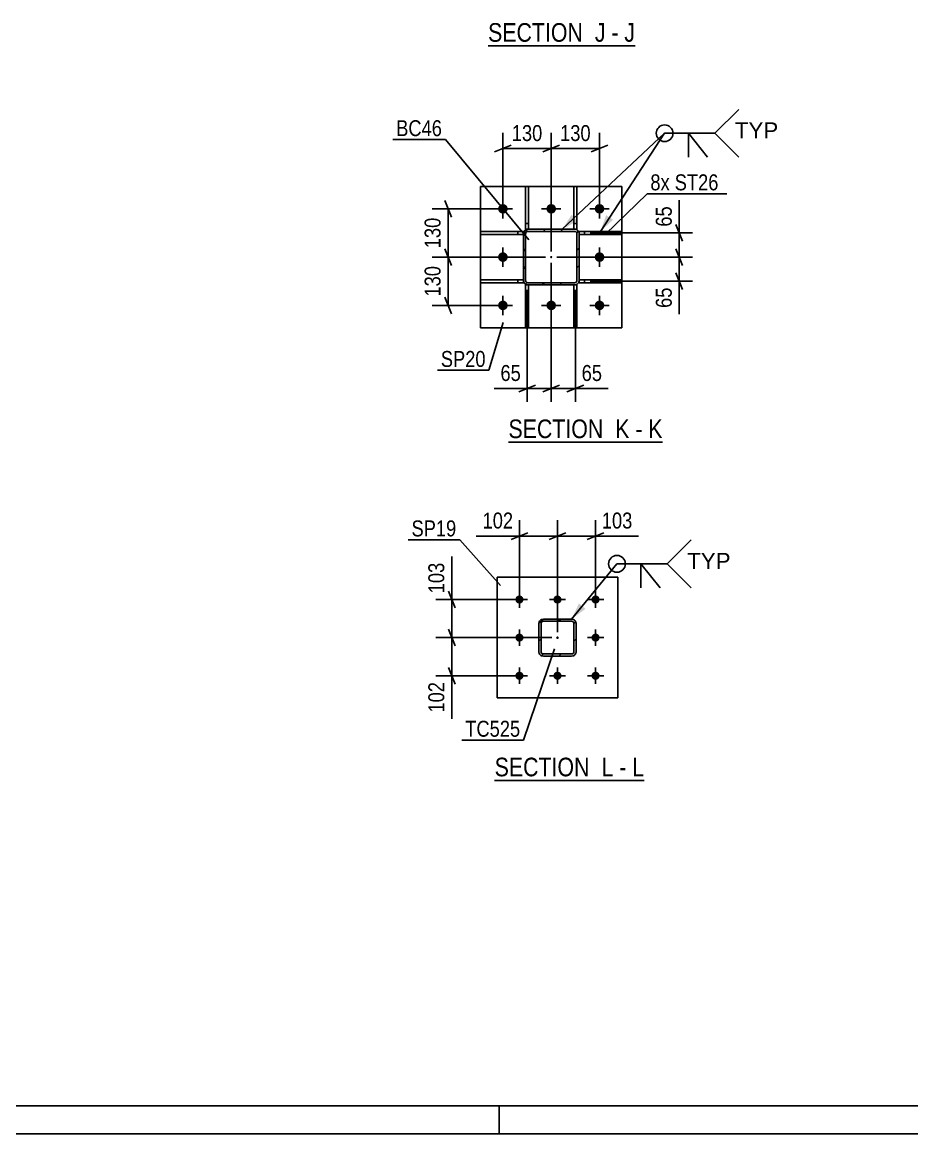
# Model space of a CAD drawing. Header units: millimetres. Extents: x 0 to 1189, y 0 to 841.
# Drawn here: x 683.4 to 843.1, y 0 to 199.4 of the extents above; entities that cross this region are included whole.
import ezdxf

# ---------------------------------------------------------------- set-up
doc = ezdxf.new("R2010")
doc.units = ezdxf.units.MM
doc.linetypes.add('DXK_LINE_DOT2', pattern=[3.9198, 1.9599, -1.9599])
doc.linetypes.add('DXK_LINE_DOT3', pattern=[5.9187, 2.979, -0.9799, 0.9799, -0.9799])
doc.styles.add('Arial', font='ARIAL.TTF', dxfattribs={"height": 0.2})
doc.styles.add('Arial Narrow', font='ARIALN.TTF', dxfattribs={"height": 0.2})

# ---------------------------------------------------------------- blocks, each defined once
blk = doc.blocks.new('Unknown-761549426-82 - 29912')
at = {"color": 6, "linetype": 'Continuous'}
blk.add_line((767.03, 195.19), (793.4, 195.19), dxfattribs=at)
at = {"color": 0, "linetype": 'Continuous'}
for points in [[(788.1, 195.94), (788.1, 199.44), (786.19, 199.44), (786.19, 195.94)], [(790.43, 195.94), (790.43, 199.44), (789.15, 199.44), (789.15, 195.94)], [(793.4, 195.94), (793.4, 199.44), (791.48, 199.44), (791.48, 195.94)], [(785.14, 195.94), (785.14, 199.44), (767.03, 199.44), (767.03, 195.94)]]:
    blk.add_wipeout(points, dxfattribs=at)
at = {"color": 7, "linetype": 'Continuous', "style": 'Arial Narrow'}
for s, p in [('SECTION ', (767.03, 195.94)), ('J', (786.19, 195.94)), ('J', (791.48, 195.94)), ('-', (789.15, 195.94))]:
    blk.add_text(s, height=3.34, dxfattribs=at).set_placement(p)
blk = doc.blocks.new('Unknown-761549426-1125')
at = {"color": 5, "linetype": 'Continuous'}
for p, q in [((5, 5), (1184, 5)), ((769, 0), (769, 5)), ((0, 0), (1189, 0))]:
    blk.add_line(p, q, dxfattribs=at)
blk = doc.blocks.new('Unknown-761549426-24 - 40544')
at = {"color": 6, "linetype": 'Continuous'}
blk.add_line((770.69, 124.07), (798.34, 124.07), dxfattribs=at)
at = {"color": 0, "linetype": 'Continuous'}
for points in [[(788.8, 124.82), (788.8, 128.32), (770.69, 128.32), (770.69, 124.82)], [(792.41, 124.82), (792.41, 128.32), (789.85, 128.32), (789.85, 124.82)], [(794.73, 124.82), (794.73, 128.32), (793.46, 128.32), (793.46, 124.82)], [(798.34, 124.82), (798.34, 128.32), (795.78, 128.32), (795.78, 124.82)]]:
    blk.add_wipeout(points, dxfattribs=at)
at = {"color": 7, "linetype": 'Continuous', "style": 'Arial Narrow'}
for s, p in [('SECTION ', (770.69, 124.82)), ('K', (789.85, 124.82)), ('K', (795.78, 124.82)), ('-', (793.46, 124.82))]:
    blk.add_text(s, height=3.34, dxfattribs=at).set_placement(p)
blk = doc.blocks.new('Unknown-761549426-85 - 41166')
at = {"color": 6, "linetype": 'Continuous'}
blk.add_line((768.21, 63.39), (795.01, 63.39), dxfattribs=at)
at = {"color": 0, "linetype": 'Continuous'}
for points in [[(786.32, 64.14), (786.32, 67.64), (768.21, 67.64), (768.21, 64.14)], [(789.51, 64.14), (789.51, 67.64), (787.37, 67.64), (787.37, 64.14)], [(791.83, 64.14), (791.83, 67.64), (790.56, 67.64), (790.56, 64.14)], [(795.01, 64.14), (795.01, 67.64), (792.88, 67.64), (792.88, 64.14)]]:
    blk.add_wipeout(points, dxfattribs=at)
at = {"color": 7, "linetype": 'Continuous', "style": 'Arial Narrow'}
for s, p in [('SECTION ', (768.21, 64.14)), ('L', (787.37, 64.14)), ('L', (792.88, 64.14)), ('-', (790.56, 64.14))]:
    blk.add_text(s, height=3.34, dxfattribs=at).set_placement(p)
blk = doc.blocks.new('Part-761549426-40582 - 40544')
at = {"color": 2, "linetype": 'Continuous'}
for p, q in [((765.69, 161.9), (773.36, 161.9)), ((765.69, 161.37), (765.69, 161.9)), ((773.36, 161.5), (773.36, 161.9)), ((773.36, 161.37), (765.69, 161.37))]:
    blk.add_line(p, q, dxfattribs=at)
at = {"color": 7, "linetype": 'DXK_LINE_DOT2'}
for p, q in [((772.36, 161.37), (772.36, 161.9)), ((773.36, 161.37), (773.36, 161.5))]:
    blk.add_line(p, q, dxfattribs=at)
blk = doc.blocks.new('Part-761549426-40586 - 40544')
at = {"color": 2, "linetype": 'Continuous'}
for p, q in [((782.43, 144.63), (782.43, 152.3)), ((782.56, 152.3), (782.96, 152.3)), ((782.96, 144.63), (782.96, 152.3)), ((782.96, 144.63), (782.43, 144.63))]:
    blk.add_line(p, q, dxfattribs=at)
at = {"color": 7, "linetype": 'DXK_LINE_DOT2'}
for p, q in [((782.43, 152.3), (782.56, 152.3)), ((782.43, 151.3), (782.96, 151.3))]:
    blk.add_line(p, q, dxfattribs=at)
blk = doc.blocks.new('Part-761549426-40554 - 40544')
at = {"linetype": 'Continuous'}
h = blk.add_hatch(dxfattribs=at)
h.set_pattern_fill('', scale=0.7, style=0, pattern_type=0)
h.set_pattern_definition([(45, (774.1599, 162.299), (-1.57154, 1.57154), [])])
h.paths.add_polyline_path([(782.56, 162.3), (774.16, 162.3), (773.85, 162.24), (773.59, 162.06), (773.42, 161.81), (773.36, 161.5), (773.36, 153.1), (773.42, 152.79), (773.59, 152.53), (773.85, 152.36), (774.16, 152.3), (782.56, 152.3), (782.87, 152.36), (783.13, 152.53), (783.3, 152.79), (783.36, 153.1), (783.36, 161.5), (783.3, 161.81), (783.13, 162.06), (782.87, 162.24)])
h.paths.add_polyline_path([(782.93, 161.65), (782.96, 161.5), (782.96, 153.1), (782.93, 152.95), (782.84, 152.82), (782.71, 152.73), (782.56, 152.7), (774.16, 152.7), (774.01, 152.73), (773.88, 152.82), (773.79, 152.95), (773.76, 153.1), (773.76, 161.5), (773.79, 161.65), (773.88, 161.78), (774.01, 161.87), (774.16, 161.9), (782.56, 161.9), (782.71, 161.87), (782.84, 161.78)])
blk.add_hatch(color=246, dxfattribs=at).paths.add_polyline_path([(778.36, 157.2, -1), (778.36, 157.4, -1)])
at = {"color": 7, "linetype": 'DXK_LINE_DOT2'}
for p, q in [((773.36, 161.5), (773.42, 161.81)), ((773.79, 161.65), (773.76, 161.5)), ((773.88, 161.78), (773.79, 161.65)), ((773.85, 162.24), (774.16, 162.3)), ((774.01, 161.87), (773.88, 161.78)), ((774.16, 161.9), (774.01, 161.87)), ((774.16, 162.3), (782.56, 162.3)), ((774.16, 161.9), (782.56, 161.9)), ((782.56, 162.3), (782.87, 162.24)), ((782.71, 161.87), (782.56, 161.9)), ((782.84, 161.78), (782.71, 161.87)), ((782.93, 161.65), (782.84, 161.78)), ((782.96, 161.5), (782.93, 161.65)), ((783.3, 161.81), (783.36, 161.5)), ((773.36, 153.1), (773.36, 161.5)), ((773.76, 153.1), (773.76, 161.5)), ((782.96, 153.1), (782.96, 161.5)), ((783.36, 153.1), (783.36, 161.5)), ((773.42, 152.79), (773.36, 153.1)), ((773.76, 153.1), (773.79, 152.95)), ((773.79, 152.95), (773.88, 152.82)), ((774.16, 152.3), (773.85, 152.36)), ((773.88, 152.82), (774.01, 152.73)), ((774.01, 152.73), (774.16, 152.7)), ((774.16, 152.7), (782.56, 152.7)), ((774.16, 152.3), (782.56, 152.3)), ((782.56, 152.7), (782.71, 152.73)), ((782.87, 152.36), (782.56, 152.3)), ((782.71, 152.73), (782.84, 152.82)), ((782.84, 152.82), (782.93, 152.95)), ((782.93, 152.95), (782.96, 153.1)), ((783.36, 153.1), (783.3, 152.79))]:
    blk.add_line(p, q, dxfattribs=at)
at = {"color": 2, "linetype": 'Continuous'}
for p, q in [((773.42, 161.81), (773.36, 161.5)), ((773.76, 161.5), (773.79, 161.65)), ((773.79, 161.65), (773.88, 161.78)), ((774.16, 162.3), (773.85, 162.24)), ((773.88, 161.78), (774.01, 161.87)), ((774.01, 161.87), (774.16, 161.9)), ((774.16, 162.3), (782.56, 162.3)), ((774.16, 161.9), (782.56, 161.9)), ((782.87, 162.24), (782.56, 162.3)), ((782.56, 161.9), (782.71, 161.87)), ((782.71, 161.87), (782.84, 161.78)), ((782.84, 161.78), (782.93, 161.65)), ((782.93, 161.65), (782.96, 161.5)), ((783.36, 161.5), (783.3, 161.81)), ((773.36, 153.1), (773.36, 161.5)), ((773.76, 153.1), (773.76, 161.5)), ((782.96, 153.1), (782.96, 161.5)), ((783.36, 153.1), (783.36, 161.5)), ((773.36, 153.1), (773.42, 152.79)), ((773.79, 152.95), (773.76, 153.1)), ((773.88, 152.82), (773.79, 152.95)), ((773.85, 152.36), (774.16, 152.3)), ((774.01, 152.73), (773.88, 152.82)), ((774.16, 152.7), (774.01, 152.73)), ((774.16, 152.7), (782.56, 152.7)), ((774.16, 152.3), (782.56, 152.3)), ((782.71, 152.73), (782.56, 152.7)), ((782.56, 152.3), (782.87, 152.36)), ((782.84, 152.82), (782.71, 152.73)), ((782.93, 152.95), (782.84, 152.82)), ((782.96, 153.1), (782.93, 152.95)), ((783.3, 152.79), (783.36, 153.1))]:
    blk.add_line(p, q, dxfattribs=at)
at = {"color": 7, "linetype": 'DXK_LINE_DOT3'}
blk.add_line((778.36, 157.3), (778.36, 157.3), dxfattribs=at)
at = {"color": 246, "linetype": 'DXK_LINE_DOT2'}
blk.add_line((778.36, 157.3), (778.36, 157.3), dxfattribs=at)
at = {"color": 246, "linetype": 'Continuous'}
blk.add_circle((778.36, 157.3), 0.1, dxfattribs=at)
at = {"color": 7, "linetype": 'DXK_LINE_DOT2'}
for centre, start, end in [((774.16, 161.5), 112.5, 157.5), ((782.56, 161.5), 22.5, 67.5), ((774.16, 153.1), 202.5, 247.5), ((782.56, 153.1), 292.5, 337.5)]:
    blk.add_arc(centre, 0.8, start, end, dxfattribs=at)
at = {"color": 2, "linetype": 'Continuous'}
for centre, start, end in [((774.16, 161.5), 112.5, 157.5), ((782.56, 161.5), 22.5, 67.5), ((774.16, 153.1), 202.5, 247.5), ((782.56, 153.1), 292.5, 337.5)]:
    blk.add_arc(centre, 0.8, start, end, dxfattribs=at)
blk = doc.blocks.new('Part-761549426-40581 - 40544')
at = {"color": 2, "linetype": 'Continuous'}
for p, q in [((765.69, 153.23), (773.36, 153.23)), ((765.69, 152.7), (765.69, 153.23)), ((773.36, 152.7), (765.69, 152.7)), ((773.36, 152.7), (773.36, 153.1))]:
    blk.add_line(p, q, dxfattribs=at)
at = {"color": 7, "linetype": 'DXK_LINE_DOT2'}
for p, q in [((772.36, 152.7), (772.36, 153.23)), ((773.36, 153.1), (773.36, 153.23))]:
    blk.add_line(p, q, dxfattribs=at)
blk = doc.blocks.new('Part-761549426-40557 - 40544')
at = {"color": 2, "linetype": 'Continuous'}
for p, q in [((765.69, 144.63), (765.69, 169.97)), ((765.69, 169.97), (791.03, 169.97)), ((791.03, 144.63), (791.03, 169.97)), ((791.03, 144.63), (765.69, 144.63))]:
    blk.add_line(p, q, dxfattribs=at)
blk = doc.blocks.new('Part-761549426-40583 - 40544')
at = {"color": 2, "linetype": 'Continuous'}
for p, q in [((783.36, 153.23), (791.03, 153.23)), ((783.36, 152.7), (783.36, 153.1)), ((791.03, 152.7), (783.36, 152.7)), ((791.03, 153.23), (791.03, 152.7))]:
    blk.add_line(p, q, dxfattribs=at)
at = {"color": 7, "linetype": 'DXK_LINE_DOT2'}
for p, q in [((783.36, 153.1), (783.36, 153.23)), ((784.36, 152.7), (784.36, 153.23))]:
    blk.add_line(p, q, dxfattribs=at)
blk = doc.blocks.new('Part-761549426-40584 - 40544')
at = {"color": 2, "linetype": 'Continuous'}
for p, q in [((783.36, 161.9), (791.03, 161.9)), ((783.36, 161.5), (783.36, 161.9)), ((791.03, 161.9), (791.03, 161.37)), ((791.03, 161.37), (783.36, 161.37))]:
    blk.add_line(p, q, dxfattribs=at)
at = {"color": 7, "linetype": 'DXK_LINE_DOT2'}
for p, q in [((784.36, 161.37), (784.36, 161.9)), ((783.36, 161.37), (783.36, 161.5))]:
    blk.add_line(p, q, dxfattribs=at)
blk = doc.blocks.new('Part-761549426-40585 - 40544')
at = {"color": 2, "linetype": 'Continuous'}
for p, q in [((773.76, 152.3), (774.16, 152.3)), ((773.76, 144.63), (773.76, 152.3)), ((774.29, 144.63), (774.29, 152.3)), ((774.29, 144.63), (773.76, 144.63))]:
    blk.add_line(p, q, dxfattribs=at)
at = {"color": 7, "linetype": 'DXK_LINE_DOT2'}
for p, q in [((774.16, 152.3), (774.29, 152.3)), ((773.76, 151.3), (774.29, 151.3))]:
    blk.add_line(p, q, dxfattribs=at)
blk = doc.blocks.new('Part-761549426-40587 - 40544')
at = {"color": 2, "linetype": 'Continuous'}
for p, q in [((773.76, 162.3), (773.76, 169.97)), ((774.29, 169.97), (773.76, 169.97)), ((774.29, 169.97), (774.29, 162.3)), ((773.76, 162.3), (774.16, 162.3))]:
    blk.add_line(p, q, dxfattribs=at)
at = {"color": 7, "linetype": 'DXK_LINE_DOT2'}
for p, q in [((773.76, 163.3), (774.29, 163.3)), ((774.29, 162.3), (774.16, 162.3))]:
    blk.add_line(p, q, dxfattribs=at)
blk = doc.blocks.new('Part-761549426-40588 - 40544')
at = {"color": 2, "linetype": 'Continuous'}
for p, q in [((782.43, 162.3), (782.43, 169.97)), ((782.96, 169.97), (782.43, 169.97)), ((782.96, 169.97), (782.96, 162.3)), ((782.96, 162.3), (782.56, 162.3))]:
    blk.add_line(p, q, dxfattribs=at)
at = {"color": 7, "linetype": 'DXK_LINE_DOT2'}
for p, q in [((782.43, 163.3), (782.96, 163.3)), ((782.43, 162.3), (782.56, 162.3))]:
    blk.add_line(p, q, dxfattribs=at)
blk = doc.blocks.new('Bolt-761549426-40632 - 40544')
at = {"linetype": 'Continuous'}
for points in [[(769.69, 165.1, -1), (769.69, 166.83, -1)], [(778.36, 165.1, -1), (778.36, 166.83, -1)], [(787.03, 165.1, -1), (787.03, 166.83, -1)], [(769.69, 156.43, -1), (769.69, 158.17, -1)], [(787.03, 156.43, -1), (787.03, 158.17, -1)], [(769.69, 147.77, -1), (769.69, 149.5, -1)], [(778.36, 147.77, -1), (778.36, 149.5, -1)], [(787.03, 147.77, -1), (787.03, 149.5, -1)]]:
    blk.add_hatch(color=1, dxfattribs=at).paths.add_polyline_path(points)
at = {"color": 1, "linetype": 'Continuous'}
for p, q in [((769.69, 167.7), (769.69, 164.23)), ((778.36, 167.7), (778.36, 164.23)), ((787.03, 167.7), (787.03, 164.23)), ((771.43, 165.97), (767.96, 165.97)), ((780.09, 165.97), (776.63, 165.97)), ((788.76, 165.97), (785.29, 165.97)), ((769.69, 159.03), (769.69, 155.57)), ((787.03, 159.03), (787.03, 155.57)), ((771.43, 157.3), (767.96, 157.3)), ((788.76, 157.3), (785.29, 157.3)), ((769.69, 150.37), (769.69, 146.9)), ((778.36, 150.37), (778.36, 146.9)), ((787.03, 150.37), (787.03, 146.9)), ((771.43, 148.63), (767.96, 148.63)), ((780.09, 148.63), (776.63, 148.63)), ((788.76, 148.63), (785.29, 148.63))]:
    blk.add_line(p, q, dxfattribs=at)
blk = doc.blocks.new('Part-761549426-41177 - 41166')
at = {"linetype": 'Continuous'}
h = blk.add_hatch(dxfattribs=at)
h.set_pattern_fill('', scale=0.7, style=0, pattern_type=0)
h.set_pattern_definition([(45, (776.9493, 92.3536), (-1.57154, 1.57154), [])])
h.paths.add_polyline_path([(782.02, 92.35), (776.95, 92.35), (776.64, 92.29), (776.38, 92.12), (776.21, 91.86), (776.15, 91.55), (776.15, 86.49), (776.21, 86.18), (776.38, 85.92), (776.64, 85.75), (776.95, 85.69), (782.02, 85.69), (782.32, 85.75), (782.58, 85.92), (782.76, 86.18), (782.82, 86.49), (782.82, 91.55), (782.76, 91.86), (782.58, 92.12), (782.32, 92.29)])
h.paths.add_polyline_path([(782.39, 91.71), (782.42, 91.55), (782.42, 86.49), (782.39, 86.33), (782.3, 86.2), (782.17, 86.12), (782.02, 86.09), (776.95, 86.09), (776.8, 86.12), (776.67, 86.2), (776.58, 86.33), (776.55, 86.49), (776.55, 91.55), (776.58, 91.71), (776.67, 91.84), (776.8, 91.92), (776.95, 91.95), (782.02, 91.95), (782.17, 91.92), (782.3, 91.84)])
blk.add_hatch(color=246, dxfattribs=at).paths.add_polyline_path([(779.48, 88.92, -1), (779.48, 89.12, -1)])
at = {"color": 7, "linetype": 'DXK_LINE_DOT2'}
for p, q in [((776.15, 91.55), (776.21, 91.86)), ((776.67, 91.84), (776.58, 91.71)), ((776.64, 92.29), (776.95, 92.35)), ((776.8, 91.92), (776.67, 91.84)), ((776.95, 91.95), (776.8, 91.92)), ((776.95, 92.35), (782.02, 92.35)), ((776.95, 91.95), (782.02, 91.95)), ((782.02, 92.35), (782.32, 92.29)), ((782.17, 91.92), (782.02, 91.95)), ((782.3, 91.84), (782.17, 91.92)), ((782.39, 91.71), (782.3, 91.84)), ((782.76, 91.86), (782.82, 91.55)), ((776.15, 86.49), (776.15, 91.55)), ((776.58, 91.71), (776.55, 91.55)), ((776.55, 86.49), (776.55, 91.55)), ((782.42, 91.55), (782.39, 91.71)), ((782.42, 86.49), (782.42, 91.55)), ((782.82, 86.49), (782.82, 91.55)), ((776.21, 86.18), (776.15, 86.49)), ((776.55, 86.49), (776.58, 86.33)), ((776.58, 86.33), (776.67, 86.2)), ((776.67, 86.2), (776.8, 86.12)), ((776.8, 86.12), (776.95, 86.09)), ((776.95, 86.09), (782.02, 86.09)), ((782.02, 86.09), (782.17, 86.12)), ((782.17, 86.12), (782.3, 86.2)), ((782.3, 86.2), (782.39, 86.33)), ((782.39, 86.33), (782.42, 86.49)), ((782.82, 86.49), (782.76, 86.18)), ((776.95, 85.69), (776.64, 85.75)), ((776.95, 85.69), (782.02, 85.69)), ((782.32, 85.75), (782.02, 85.69))]:
    blk.add_line(p, q, dxfattribs=at)
at = {"color": 2, "linetype": 'Continuous'}
for p, q in [((776.21, 91.86), (776.15, 91.55)), ((776.58, 91.71), (776.67, 91.84)), ((776.95, 92.35), (776.64, 92.29)), ((776.67, 91.84), (776.8, 91.92)), ((776.8, 91.92), (776.95, 91.95)), ((776.95, 92.35), (782.02, 92.35)), ((776.95, 91.95), (782.02, 91.95)), ((782.32, 92.29), (782.02, 92.35)), ((782.02, 91.95), (782.17, 91.92)), ((782.17, 91.92), (782.3, 91.84)), ((782.3, 91.84), (782.39, 91.71)), ((782.82, 91.55), (782.76, 91.86)), ((776.15, 86.49), (776.15, 91.55)), ((776.55, 91.55), (776.58, 91.71)), ((776.55, 86.49), (776.55, 91.55)), ((782.39, 91.71), (782.42, 91.55)), ((782.42, 86.49), (782.42, 91.55)), ((782.82, 86.49), (782.82, 91.55)), ((776.15, 86.49), (776.21, 86.18)), ((776.58, 86.33), (776.55, 86.49)), ((776.67, 86.2), (776.58, 86.33)), ((776.8, 86.12), (776.67, 86.2)), ((776.95, 86.09), (776.8, 86.12)), ((776.95, 86.09), (782.02, 86.09)), ((782.17, 86.12), (782.02, 86.09)), ((782.3, 86.2), (782.17, 86.12)), ((782.39, 86.33), (782.3, 86.2)), ((782.42, 86.49), (782.39, 86.33)), ((782.76, 86.18), (782.82, 86.49)), ((776.64, 85.75), (776.95, 85.69)), ((776.95, 85.69), (782.02, 85.69)), ((782.02, 85.69), (782.32, 85.75))]:
    blk.add_line(p, q, dxfattribs=at)
at = {"color": 7, "linetype": 'DXK_LINE_DOT3'}
blk.add_line((779.48, 89.02), (779.48, 89.02), dxfattribs=at)
at = {"color": 246, "linetype": 'DXK_LINE_DOT2'}
blk.add_line((779.48, 89.02), (779.48, 89.02), dxfattribs=at)
at = {"color": 246, "linetype": 'Continuous'}
blk.add_circle((779.48, 89.02), 0.1, dxfattribs=at)
at = {"color": 7, "linetype": 'DXK_LINE_DOT2'}
for centre, start, end in [((776.95, 91.55), 112.5, 157.5), ((782.02, 91.55), 22.5, 67.5), ((776.95, 86.49), 202.5, 247.5), ((782.02, 86.49), 292.5, 337.5)]:
    blk.add_arc(centre, 0.8, start, end, dxfattribs=at)
at = {"color": 2, "linetype": 'Continuous'}
for centre, start, end in [((776.95, 91.55), 112.5, 157.5), ((782.02, 91.55), 22.5, 67.5), ((776.95, 86.49), 202.5, 247.5), ((782.02, 86.49), 292.5, 337.5)]:
    blk.add_arc(centre, 0.8, start, end, dxfattribs=at)
blk = doc.blocks.new('Part-761549426-41178 - 41166')
at = {"color": 2, "linetype": 'Continuous'}
for p, q in [((790.32, 99.85), (768.65, 99.85)), ((768.65, 99.85), (768.65, 78.19)), ((790.32, 99.85), (790.32, 78.19)), ((790.32, 78.19), (768.65, 78.19))]:
    blk.add_line(p, q, dxfattribs=at)
blk = doc.blocks.new('Bolt-761549426-41253 - 41166')
at = {"linetype": 'Continuous'}
for points in [[(772.65, 95.12, -1), (772.65, 96.59, -1)], [(779.48, 95.12, -1), (779.48, 96.59, -1)], [(786.32, 95.12, -1), (786.32, 96.59, -1)], [(772.65, 88.29, -1), (772.65, 89.75, -1)], [(786.32, 88.29, -1), (786.32, 89.75, -1)], [(772.65, 81.45, -1), (772.65, 82.92, -1)], [(779.48, 81.45, -1), (779.48, 82.92, -1)], [(786.32, 81.45, -1), (786.32, 82.92, -1)]]:
    blk.add_hatch(color=1, dxfattribs=at).paths.add_polyline_path(points)
at = {"color": 1, "linetype": 'Continuous'}
for p, q in [((774.12, 95.85), (771.18, 95.85)), ((772.65, 97.32), (772.65, 94.39)), ((780.95, 95.85), (778.02, 95.85)), ((779.48, 97.32), (779.48, 94.39)), ((787.78, 95.85), (784.85, 95.85)), ((786.32, 97.32), (786.32, 94.39)), ((772.65, 90.49), (772.65, 87.55)), ((786.32, 90.49), (786.32, 87.55)), ((774.12, 89.02), (771.18, 89.02)), ((787.78, 89.02), (784.85, 89.02)), ((774.12, 82.19), (771.18, 82.19)), ((772.65, 83.65), (772.65, 80.72)), ((780.95, 82.19), (778.02, 82.19)), ((779.48, 83.65), (779.48, 80.72)), ((787.78, 82.19), (784.85, 82.19)), ((786.32, 83.65), (786.32, 80.72))]:
    blk.add_line(p, q, dxfattribs=at)
blk = doc.blocks.new('StraightDimension-761549426-41083 - 40544')
at = {"color": 7, "linetype": 'Continuous'}
for p, q in [((785.36, 161.63), (803.74, 161.63)), ((800.74, 163.13), (801.94, 160.13)), ((801.34, 157.3), (801.34, 161.63)), ((801.94, 155.8), (800.74, 158.8)), ((779.36, 157.3), (803.74, 157.3))]:
    blk.add_line(p, q, dxfattribs=at)
at = {"color": 0}
blk.add_wipeout([(800.59, 167.01), (796.39, 167.01), (796.39, 162.16), (800.59, 162.16)], dxfattribs=at)
at = {"color": 7, "linetype": 'Continuous'}
blk.add_line((801.34, 161.63), (801.34, 167.54), dxfattribs=at)
blk.add_line((801.34, 161.63), (801.34, 167.54), dxfattribs=at)
at = {"color": 3, "style": 'Arial Narrow'}
blk.add_text('65', height=2.863, rotation=90.0002, dxfattribs=at).set_placement((799.99, 162.76))
blk = doc.blocks.new('StraightDimension-761549426-40822 - 40544')
at = {"color": 7, "linetype": 'Continuous'}
for p, q in [((778.36, 158.3), (778.36, 179.62)), ((787.03, 166.97), (787.03, 179.62)), ((776.86, 176.17), (779.86, 177.37)), ((778.36, 176.77), (787.03, 176.77)), ((788.53, 177.37), (785.53, 176.17))]:
    blk.add_line(p, q, dxfattribs=at)
at = {"color": 0}
blk.add_wipeout([(786.04, 177.52), (786.04, 181.72), (779.35, 181.72), (779.35, 177.52)], dxfattribs=at)
at = {"color": 3, "style": 'Arial Narrow'}
blk.add_text('130', height=2.863, dxfattribs=at).set_placement((779.95, 178.12))
blk = doc.blocks.new('StraightDimension-761549426-40823 - 40544')
at = {"color": 7, "linetype": 'Continuous'}
for p, q in [((769.69, 166.97), (769.69, 179.62)), ((778.36, 158.3), (778.36, 179.62)), ((768.19, 176.17), (771.19, 177.37)), ((769.69, 176.77), (778.36, 176.77)), ((779.86, 177.37), (776.86, 176.17))]:
    blk.add_line(p, q, dxfattribs=at)
at = {"color": 0}
blk.add_wipeout([(777.37, 177.52), (777.37, 181.72), (770.68, 181.72), (770.68, 177.52)], dxfattribs=at)
at = {"color": 3, "style": 'Arial Narrow'}
blk.add_text('130', height=2.863, dxfattribs=at).set_placement((771.28, 178.12))
blk = doc.blocks.new('StraightDimension-761549426-40853 - 40544')
at = {"color": 7, "linetype": 'Continuous'}
for p, q in [((768.69, 165.97), (757, 165.97)), ((759.25, 167.47), (760.45, 164.47)), ((759.85, 157.3), (759.85, 165.97)), ((760.45, 155.8), (759.25, 158.8)), ((777.36, 157.3), (757, 157.3))]:
    blk.add_line(p, q, dxfattribs=at)
at = {"color": 0}
blk.add_wipeout([(759.1, 164.97), (754.9, 164.97), (754.9, 158.29), (759.1, 158.29)], dxfattribs=at)
at = {"color": 3, "style": 'Arial Narrow'}
blk.add_text('130', height=2.863, rotation=90.0002, dxfattribs=at).set_placement((758.5, 158.89))
blk = doc.blocks.new('StraightDimension-761549426-40854 - 40544')
at = {"color": 7, "linetype": 'Continuous'}
for p, q in [((759.25, 158.8), (760.45, 155.8)), ((777.36, 157.3), (757, 157.3)), ((759.85, 148.63), (759.85, 157.3)), ((760.45, 147.13), (759.25, 150.13)), ((768.69, 148.63), (757, 148.63))]:
    blk.add_line(p, q, dxfattribs=at)
at = {"color": 0}
blk.add_wipeout([(759.1, 156.31), (754.9, 156.31), (754.9, 149.62), (759.1, 149.62)], dxfattribs=at)
at = {"color": 3, "style": 'Arial Narrow'}
blk.add_text('130', height=2.863, rotation=90.0002, dxfattribs=at).set_placement((758.5, 150.22))
blk = doc.blocks.new('StraightDimension-761549426-40961 - 40544')
at = {"color": 7, "linetype": 'Continuous'}
for p, q in [((778.36, 156.3), (778.36, 131.32)), ((782.69, 151.3), (782.69, 131.32)), ((776.86, 133.12), (779.86, 134.32)), ((778.36, 133.72), (782.69, 133.72)), ((784.19, 134.32), (781.19, 133.12))]:
    blk.add_line(p, q, dxfattribs=at)
at = {"color": 0}
blk.add_wipeout([(788.07, 134.47), (788.07, 138.67), (783.22, 138.67), (783.22, 134.47)], dxfattribs=at)
at = {"color": 7, "linetype": 'Continuous'}
blk.add_line((782.69, 133.72), (788.6, 133.72), dxfattribs=at)
blk.add_line((782.69, 133.72), (788.6, 133.72), dxfattribs=at)
at = {"color": 3, "style": 'Arial Narrow'}
blk.add_text('65', height=2.863, dxfattribs=at).set_placement((783.82, 135.07))
blk = doc.blocks.new('StraightDimension-761549426-40962 - 40544')
at = {"color": 7, "linetype": 'Continuous'}
for p, q in [((778.36, 156.3), (778.36, 131.32)), ((774.03, 151.3), (774.03, 131.32)), ((772.53, 133.12), (775.53, 134.32)), ((774.03, 133.72), (778.36, 133.72)), ((779.86, 134.32), (776.86, 133.12))]:
    blk.add_line(p, q, dxfattribs=at)
at = {"color": 0}
blk.add_wipeout([(773.5, 134.47), (773.5, 138.67), (768.65, 138.67), (768.65, 134.47)], dxfattribs=at)
at = {"color": 7, "linetype": 'Continuous'}
blk.add_line((774.03, 133.72), (768.12, 133.72), dxfattribs=at)
blk.add_line((774.03, 133.72), (768.12, 133.72), dxfattribs=at)
at = {"color": 3, "style": 'Arial Narrow'}
blk.add_text('65', height=2.863, dxfattribs=at).set_placement((769.25, 135.07))
blk = doc.blocks.new('StraightDimension-761549426-41084 - 40544')
at = {"color": 7, "linetype": 'Continuous'}
for p, q in [((800.74, 158.8), (801.94, 155.8)), ((779.36, 157.3), (803.74, 157.3)), ((801.34, 152.97), (801.34, 157.3)), ((801.94, 151.47), (800.74, 154.47)), ((785.36, 152.97), (803.74, 152.97))]:
    blk.add_line(p, q, dxfattribs=at)
at = {"color": 0}
blk.add_wipeout([(800.59, 152.44), (796.39, 152.44), (796.39, 147.58), (800.59, 147.58)], dxfattribs=at)
at = {"color": 7, "linetype": 'Continuous'}
blk.add_line((801.34, 152.97), (801.34, 147.06), dxfattribs=at)
blk.add_line((801.34, 152.97), (801.34, 147.06), dxfattribs=at)
at = {"color": 3, "style": 'Arial Narrow'}
blk.add_text('65', height=2.863, rotation=90.0002, dxfattribs=at).set_placement((799.99, 148.18))
blk = doc.blocks.new('StraightDimension-761549426-41326 - 41166')
at = {"color": 7, "linetype": 'Continuous'}
for p, q in [((772.65, 96.85), (772.65, 110.1)), ((779.48, 90.02), (779.48, 110.1)), ((771.15, 106.65), (774.15, 107.85)), ((780.98, 107.85), (777.98, 106.65)), ((772.65, 107.25), (779.48, 107.25))]:
    blk.add_line(p, q, dxfattribs=at)
at = {"color": 0}
blk.add_wipeout([(772.12, 108), (772.12, 112.2), (765.44, 112.2), (765.44, 108)], dxfattribs=at)
at = {"color": 7, "linetype": 'Continuous'}
blk.add_line((772.65, 107.25), (764.91, 107.25), dxfattribs=at)
blk.add_line((772.65, 107.25), (764.91, 107.25), dxfattribs=at)
at = {"color": 3, "style": 'Arial Narrow'}
blk.add_text('102', height=2.863, dxfattribs=at).set_placement((766.04, 108.6))
blk = doc.blocks.new('StraightDimension-761549426-41325 - 41166')
at = {"color": 7, "linetype": 'Continuous'}
for p, q in [((779.48, 90.02), (779.48, 110.1)), ((786.32, 96.85), (786.32, 110.1)), ((777.98, 106.65), (780.98, 107.85)), ((787.82, 107.85), (784.82, 106.65)), ((779.48, 107.25), (786.32, 107.25))]:
    blk.add_line(p, q, dxfattribs=at)
at = {"color": 0}
blk.add_wipeout([(793.53, 108), (793.53, 112.2), (786.84, 112.2), (786.84, 108)], dxfattribs=at)
at = {"color": 7, "linetype": 'Continuous'}
blk.add_line((786.32, 107.25), (794.05, 107.25), dxfattribs=at)
blk.add_line((786.32, 107.25), (794.05, 107.25), dxfattribs=at)
at = {"color": 3, "style": 'Arial Narrow'}
blk.add_text('103', height=2.863, dxfattribs=at).set_placement((787.44, 108.6))
blk = doc.blocks.new('StraightDimension-761549426-41359 - 41166')
at = {"color": 7, "linetype": 'Continuous'}
for p, q in [((771.65, 95.85), (757.67, 95.85)), ((759.92, 97.35), (761.12, 94.35)), ((760.52, 89.02), (760.52, 95.85)), ((761.12, 87.52), (759.92, 90.52)), ((778.48, 89.02), (757.67, 89.02))]:
    blk.add_line(p, q, dxfattribs=at)
at = {"color": 0}
blk.add_wipeout([(759.77, 103.06), (755.57, 103.06), (755.57, 96.38), (759.77, 96.38)], dxfattribs=at)
at = {"color": 7, "linetype": 'Continuous'}
blk.add_line((760.52, 95.85), (760.52, 103.59), dxfattribs=at)
blk.add_line((760.52, 95.85), (760.52, 103.59), dxfattribs=at)
at = {"color": 3, "style": 'Arial Narrow'}
blk.add_text('103', height=2.863, rotation=90.0002, dxfattribs=at).set_placement((759.17, 96.98))
blk = doc.blocks.new('StraightDimension-761549426-41360 - 41166')
at = {"color": 7, "linetype": 'Continuous'}
for p, q in [((759.92, 90.52), (761.12, 87.52)), ((778.48, 89.02), (757.67, 89.02)), ((760.52, 82.19), (760.52, 89.02)), ((771.65, 82.19), (757.67, 82.19)), ((761.12, 80.69), (759.92, 83.69))]:
    blk.add_line(p, q, dxfattribs=at)
at = {"color": 0}
blk.add_wipeout([(759.77, 81.66), (755.57, 81.66), (755.57, 74.98), (759.77, 74.98)], dxfattribs=at)
at = {"color": 7, "linetype": 'Continuous'}
blk.add_line((760.52, 82.19), (760.52, 74.45), dxfattribs=at)
blk.add_line((760.52, 82.19), (760.52, 74.45), dxfattribs=at)
at = {"color": 3, "style": 'Arial Narrow'}
blk.add_text('102', height=2.863, rotation=90.0002, dxfattribs=at).set_placement((759.17, 75.58))
blk = doc.blocks.new('Mark-761549426-40953 - 40544')
at = {"color": 0}
blk.add_wipeout([(766.59, 137.59), (766.59, 140.59), (758.55, 140.59), (758.55, 137.59)], dxfattribs=at)
blk.add_wipeout([(766.59, 137.59), (766.59, 140.59), (758.55, 140.59), (758.55, 137.59)], dxfattribs=at)
at = {"color": 30, "linetype": 'Continuous'}
for p in [(769.73, 145.56), (757.95, 136.99)]:
    blk.add_line(p, (767.19, 136.99), dxfattribs=at)
at = {"color": 3, "style": 'Arial Narrow'}
blk.add_text('SP20', height=2.863, dxfattribs=at).set_placement((758.55, 137.59))
blk = doc.blocks.new('Mark-761549426-40873 - 40544')
at = {"color": 0}
blk.add_wipeout([(758.76, 179), (758.76, 182), (750.54, 182), (750.54, 179)], dxfattribs=at)
blk.add_wipeout([(758.76, 179), (758.76, 182), (750.54, 182), (750.54, 179)], dxfattribs=at)
at = {"color": 30, "linetype": 'Continuous'}
for p in [(749.94, 178.4), (774.37, 160.38)]:
    blk.add_line(p, (759.36, 178.4), dxfattribs=at)
at = {"color": 3, "style": 'Arial Narrow'}
blk.add_text('BC46', height=2.863, dxfattribs=at).set_placement((750.54, 179))
blk = doc.blocks.new('MarkSet-761549426-40914 - 40544')
at = {"color": 0}
blk.add_wipeout([(799.62, 169.28), (799.62, 172.28), (796.15, 172.28), (796.15, 169.28)], dxfattribs=at)
blk.add_wipeout([(799.62, 169.28), (799.62, 172.28), (796.15, 172.28), (796.15, 169.28)], dxfattribs=at)
at = {"color": 30, "linetype": 'Continuous'}
blk.add_line((788.02, 161.37), (795.55, 168.68), dxfattribs=at)
at = {"color": 0}
blk.add_wipeout([(808.38, 169.28), (808.38, 172.28), (800.52, 172.28), (800.52, 169.28)], dxfattribs=at)
blk.add_wipeout([(808.38, 169.28), (808.38, 172.28), (800.52, 172.28), (800.52, 169.28)], dxfattribs=at)
at = {"color": 30, "linetype": 'Continuous'}
blk.add_line((795.55, 168.68), (809.88, 168.68), dxfattribs=at)
at = {"color": 3, "style": 'Arial Narrow'}
for s, p in [('8x', (796.15, 169.28)), ('ST26', (800.52, 169.28))]:
    blk.add_text(s, height=2.863, dxfattribs=at).set_placement(p)
blk = doc.blocks.new('WeldMark-761549426-41021 - 40544')
at = {"linetype": 'Continuous'}
for points in [[(783.05, 163.8), (780.35, 162.3), (782.02, 164.9)], [(783.05, 163.8), (780.35, 162.3), (782.02, 164.9)], [(789.46, 164), (787.19, 161.9), (788.21, 164.82)], [(789.46, 164), (787.19, 161.9), (788.21, 164.82)]]:
    blk.add_hatch(color=30, dxfattribs=at).paths.add_polyline_path(points)
at = {"color": 30, "linetype": 'Continuous'}
for p, q in [((780.35, 162.3), (798.71, 179.52)), ((780.35, 162.3), (798.71, 179.52)), ((787.19, 161.9), (798.71, 179.52)), ((787.19, 161.9), (798.71, 179.52)), ((798.71, 179.52), (807.71, 179.52))]:
    blk.add_line(p, q, dxfattribs=at)
at = {"color": 3, "linetype": 'Continuous'}
for q in [(806.43, 175.23), (803, 175.23)]:
    blk.add_line((803, 179.52), q, dxfattribs=at)
for start, end in [(90, 270), (270, 90)]:
    blk.add_arc((798.71, 179.52), 1.5, start, end, dxfattribs=at)
at = {"color": 0, "linetype": 'Continuous'}
blk.add_wipeout([(819.09, 178.62), (819.09, 181.62), (811.31, 181.62), (811.31, 178.62)], dxfattribs=at)
blk.add_wipeout([(819.09, 178.62), (819.09, 181.62), (811.31, 181.62), (811.31, 178.62)], dxfattribs=at)
at = {"color": 3, "linetype": 'Continuous'}
for q in [(812, 183.8), (812, 175.23)]:
    blk.add_line((807.71, 179.52), q, dxfattribs=at)
at = {"color": 3, "linetype": 'Continuous', "style": 'Arial'}
blk.add_text('TYP', height=2.865, dxfattribs=at).set_placement((811.31, 178.62))
blk = doc.blocks.new('Mark-761549426-41345 - 41166')
at = {"color": 0}
blk.add_wipeout([(761.33, 107.19), (761.33, 110.19), (753.29, 110.19), (753.29, 107.19)], dxfattribs=at)
blk.add_wipeout([(761.33, 107.19), (761.33, 110.19), (753.29, 110.19), (753.29, 107.19)], dxfattribs=at)
at = {"color": 30, "linetype": 'Continuous'}
for p in [(752.69, 106.59), (769.26, 98.36)]:
    blk.add_line(p, (761.93, 106.59), dxfattribs=at)
at = {"color": 3, "style": 'Arial Narrow'}
blk.add_text('SP19', height=2.863, dxfattribs=at).set_placement((753.29, 107.19))
blk = doc.blocks.new('Mark-761549426-41350 - 41166')
at = {"color": 0}
blk.add_wipeout([(772.81, 71.24), (772.81, 74.24), (762.94, 74.24), (762.94, 71.24)], dxfattribs=at)
blk.add_wipeout([(772.81, 71.24), (772.81, 74.24), (762.94, 74.24), (762.94, 71.24)], dxfattribs=at)
at = {"color": 30, "linetype": 'Continuous'}
for p in [(778.96, 87.01), (762.34, 70.64)]:
    blk.add_line(p, (773.41, 70.64), dxfattribs=at)
at = {"color": 3, "style": 'Arial Narrow'}
blk.add_text('TC525', height=2.863, dxfattribs=at).set_placement((762.94, 71.24))
blk = doc.blocks.new('WeldMark-761549426-41384 - 41166')
at = {"linetype": 'Continuous'}
blk.add_hatch(color=30, dxfattribs=at).paths.add_polyline_path([(784.5, 94.19), (782.02, 92.35), (783.34, 95.15)])
at = {"color": 30, "linetype": 'Continuous'}
for p, q in [((782.02, 92.35), (790.16, 102.26)), ((790.16, 102.26), (799.16, 102.26))]:
    blk.add_line(p, q, dxfattribs=at)
at = {"color": 3, "linetype": 'Continuous'}
for q in [(797.88, 97.97), (794.45, 97.97)]:
    blk.add_line((794.45, 102.26), q, dxfattribs=at)
for start, end in [(90, 270), (270, 90)]:
    blk.add_arc((790.16, 102.26), 1.5, start, end, dxfattribs=at)
at = {"color": 0, "linetype": 'Continuous'}
blk.add_wipeout([(810.54, 101.36), (810.54, 104.36), (802.76, 104.36), (802.76, 101.36)], dxfattribs=at)
blk.add_wipeout([(810.54, 101.36), (810.54, 104.36), (802.76, 104.36), (802.76, 101.36)], dxfattribs=at)
at = {"color": 3, "linetype": 'Continuous'}
for q in [(803.45, 106.55), (803.45, 97.97)]:
    blk.add_line((799.16, 102.26), q, dxfattribs=at)
at = {"color": 3, "linetype": 'Continuous', "style": 'Arial'}
blk.add_text('TYP', height=2.865, dxfattribs=at).set_placement((802.76, 101.36))

msp = doc.modelspace()

# ---------------------------------------------------------------- block references
for name in ['Unknown-761549426-82 - 29912', 'Part-761549426-40557 - 40544', 'Part-761549426-40587 - 40544', 'Part-761549426-40588 - 40544', 'Bolt-761549426-40632 - 40544', 'Part-761549426-40582 - 40544', 'Part-761549426-40554 - 40544', 'Part-761549426-40584 - 40544', 'Part-761549426-40581 - 40544', 'Part-761549426-40585 - 40544', 'Part-761549426-40586 - 40544', 'Part-761549426-40583 - 40544', 'Part-761549426-41178 - 41166', 'Bolt-761549426-41253 - 41166', 'Part-761549426-41177 - 41166']:
    msp.add_blockref(name, (0, 0))

# ---------------------------------------------------------------- next in the draw order: block references
msp.add_blockref('Unknown-761549426-1125', (0, 0))

# ---------------------------------------------------------------- next in the draw order: block references
for name in ['StraightDimension-761549426-41083 - 40544', 'Unknown-761549426-24 - 40544', 'StraightDimension-761549426-41326 - 41166', 'Unknown-761549426-85 - 41166']:
    msp.add_blockref(name, (0, 0))

# ---------------------------------------------------------------- next in the draw order: block references
for name in ['StraightDimension-761549426-40822 - 40544', 'StraightDimension-761549426-41325 - 41166']:
    msp.add_blockref(name, (0, 0))

# ---------------------------------------------------------------- next in the draw order: block references
for name in ['StraightDimension-761549426-40823 - 40544', 'MarkSet-761549426-40914 - 40544', 'WeldMark-761549426-41384 - 41166', 'StraightDimension-761549426-41359 - 41166']:
    msp.add_blockref(name, (0, 0))

# ---------------------------------------------------------------- next in the draw order: block references
for name in ['WeldMark-761549426-41021 - 40544', 'StraightDimension-761549426-40853 - 40544', 'Mark-761549426-41345 - 41166', 'StraightDimension-761549426-41360 - 41166']:
    msp.add_blockref(name, (0, 0))

# ---------------------------------------------------------------- next in the draw order: block references
for name in ['Mark-761549426-40873 - 40544', 'StraightDimension-761549426-40854 - 40544', 'Mark-761549426-41350 - 41166']:
    msp.add_blockref(name, (0, 0))

# ---------------------------------------------------------------- next in the draw order: block references
msp.add_blockref('StraightDimension-761549426-40961 - 40544', (0, 0))

# ---------------------------------------------------------------- next in the draw order: block references
msp.add_blockref('StraightDimension-761549426-40962 - 40544', (0, 0))

# ---------------------------------------------------------------- next in the draw order: block references
for name in ['StraightDimension-761549426-41084 - 40544', 'Mark-761549426-40953 - 40544']:
    msp.add_blockref(name, (0, 0))

doc.saveas('drawing.dxf')
